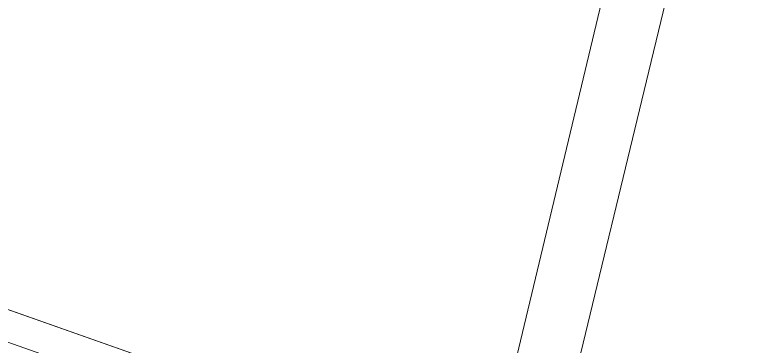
# Model space of a CAD drawing. Header units: metres. Extents: x 105146 to 106170, y 111783 to 118163.
# Drawn here: x 105896.858 to 105899.276, y 114674.853 to 114675.932 of the extents above; entities that cross this region are included whole.
import ezdxf

# ---------------------------------------------------------------- set-up
doc = ezdxf.new("R2010")
doc.units = ezdxf.units.M
doc.layers.add('20-EP-ZONA-DURA', color=253, linetype='CONTINUOUS', lineweight=13)
doc.layers.add('20-EP-ZONA-VERDE', color=84, linetype='CONTINUOUS', lineweight=13)

msp = doc.modelspace()

# ---------------------------------------------------------------- linework, layer by layer
at = {"layer": '20-EP-ZONA-DURA'}
msp.add_lwpolyline([(105898.3959, 114674.4216), (105895.6123, 114675.4039), (105897.4357, 114680.3807), (105898.9413, 114679.8495), (105899.0043, 114678.0211), (105898.8214, 114676.2008), (105898.3959, 114674.4216)], close=True, dxfattribs=at)
msp.add_lwpolyline([(105894.4305, 114672.1783), (105895.5778, 114675.3099), (105898.3659, 114674.3261), (105898.3599, 114674.3079), (105898.1501, 114674.3809), (105898.1476, 114674.3829), (105898.1447, 114674.3842), (105898.1417, 114674.385), (105898.1385, 114674.3851), (105898.0877, 114674.4027), (105898.085, 114674.4049), (105898.0819, 114674.4064), (105898.0785, 114674.4071), (105898.0751, 114674.4071), (105898.0251, 114674.4245), (105898.0229, 114674.4265), (105898.0203, 114674.4281), (105898.0175, 114674.4291), (105898.0145, 114674.4295), (105898.0115, 114674.4293), (105897.9861, 114674.4381), (105897.8545, 114674.0605), (105897.7229, 114673.6827), (105897.5911, 114673.3051)], dxfattribs=at)
at = {"layer": '20-EP-ZONA-VERDE'}
for points in [[(105899.1495, 114679.7759), (105899.202, 114677.9492), (105899.0126, 114676.1316), (105898.5847, 114674.3549), (105898.3959, 114674.4216), (105898.8214, 114676.2008), (105899.0043, 114678.0211), (105898.9413, 114679.8495), (105899.1495, 114679.7759)], [(105901.6057, 114678.9093), (105901.4524, 114676.2008), (105900.8493, 114673.5559), (105898.5847, 114674.3549), (105899.0126, 114676.1316), (105899.202, 114677.9492), (105899.1495, 114679.7759), (105901.6057, 114678.9093)], [(105898.3959, 114674.4216), (105898.5847, 114674.3549), (105900.8493, 114673.5559), (105900.8559, 114673.5535), (105900.8225, 114673.4593), (105900.8185, 114673.4607), (105898.5545, 114674.2595), (105898.3659, 114674.3261), (105895.5779, 114675.3099), (105895.6111, 114675.4043), (105898.3959, 114674.4216)]]:
    msp.add_lwpolyline(points, close=True, dxfattribs=at)

doc.saveas('drawing.dxf')
